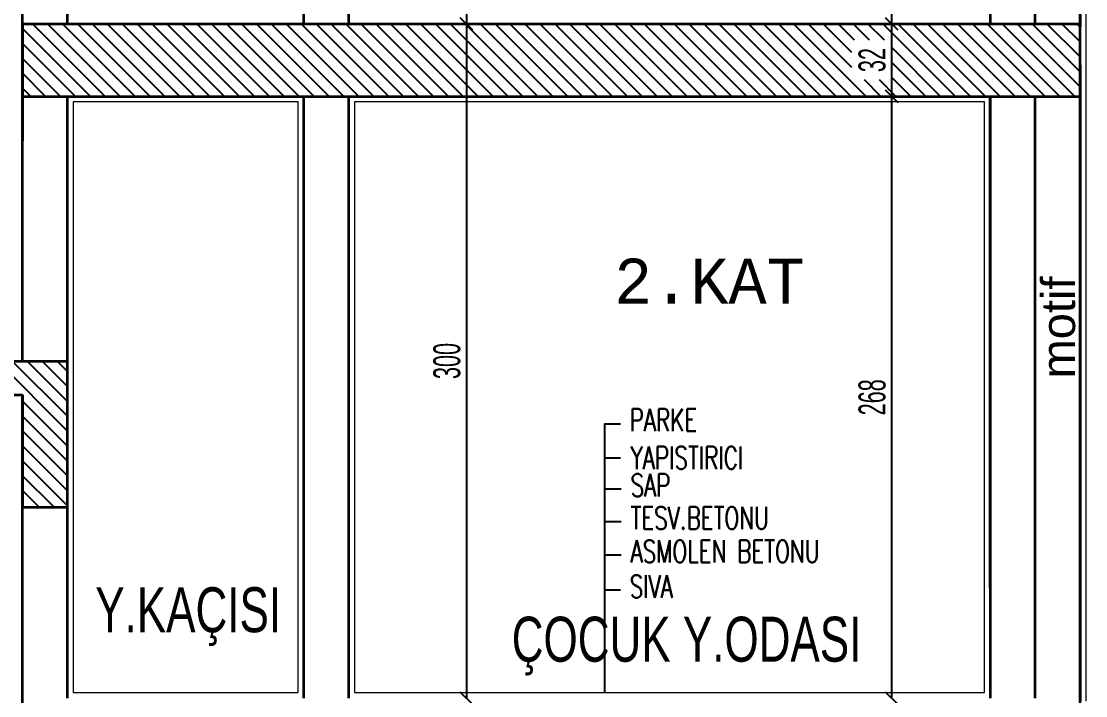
# Model space of a CAD drawing. Header units: inches. Extents: x -7543 to -822, y 102837 to 190349.
# Drawn here: x -828.7151 to -828.6205, y 102837.0041 to 102837.0641 of the extents above; entities that cross this region are included whole.
import ezdxf

# ---------------------------------------------------------------- set-up
doc = ezdxf.new("R2010")
doc.units = ezdxf.units.IN
doc.header["$MEASUREMENT"] = 0
doc.layers.get('0').update_dxf_attribs({"lineweight": 25})
doc.layers.add('DUVAR', color=7, linetype='Continuous', lineweight=35, true_color=0xfc4642)
for name, color, linetype, lineweight in [('ICOL', 55, 'Continuous', 25), ('SIVA', 150, 'Continuous', 15), ('TARAMA', 8, 'Continuous', 25), ('YAZI', 7, 'Continuous', 25)]:
    doc.layers.add(name, color=color, linetype=linetype, lineweight=lineweight)
doc.styles.add('arıal', font='arial.ttf', dxfattribs={"width": 0.7})
doc.styles.add('ISIM', font='monos.ttf', dxfattribs={"width": 1.1, "height": 200})
doc.styles.add('KAPı-PEN', font='simplex.shx', dxfattribs={"width": 0.7, "height": 10})
doc.styles.add('OLCU', font='tromand.shx', dxfattribs={"width": 0.6, "height": 12})
doc.styles.add('TURKCE', font='arial.ttf')

# ---------------------------------------------------------------- blocks, each defined once
blk = doc.blocks.new('_Oblique')
at = {"color": 0, "linetype": 'ByBlock', "lineweight": -2}
blk.add_line((-0.5, -0.5), (0.5, 0.5), dxfattribs=at)

msp = doc.modelspace()

# ---------------------------------------------------------------- linework, layer by layer
at = {"layer": 'DUVAR'}
for p, q in [((-828.621018, 102837.057427), (-828.621018, 102837.120227)), ((-828.621018, 102837.120227), (-828.621018, 102837.063627)), ((-828.711018, 102837.063885), (-828.711018, 102837.117427)), ((-828.690018, 102837.063885), (-828.690018, 102837.117427)), ((-828.686018, 102837.063885), (-828.686018, 102837.117427)), ((-828.629018, 102837.117427), (-828.629018, 102837.063885)), ((-828.625018, 102837.063885), (-828.625018, 102837.117427)), ((-828.715018, 102837.059227), (-828.715018, 102837.090873)), ((-828.715018, 102837.063885), (-828.625018, 102837.063885)), ((-828.715018, 102837.063885), (-828.715018, 102837.053485)), ((-828.715018, 102837.063885), (-828.621018, 102837.063885)), ((-828.715018, 102837.063885), (-828.715018, 102837.053485)), ((-828.715018, 102837.033873), (-828.715018, 102837.060627)), ((-828.621018, 102836.997427), (-828.621018, 102837.060227)), ((-828.621018, 102837.060227), (-828.621018, 102837.003627)), ((-828.715018, 102837.057427), (-828.621018, 102837.057427)), ((-828.715018, 102837.057427), (-828.621018, 102837.057427)), ((-828.715018, 102837.057427), (-828.621018, 102837.057427)), ((-828.715018, 102837.057427), (-828.621018, 102837.057427)), ((-828.715018, 102837.057427), (-828.621018, 102837.057427)), ((-828.711018, 102837.003885), (-828.711018, 102837.057427)), ((-828.690018, 102837.003885), (-828.690018, 102837.057427)), ((-828.686018, 102837.003885), (-828.686018, 102837.057427)), ((-828.629018, 102837.013685), (-828.629018, 102837.057427)), ((-828.629018, 102837.057427), (-828.629018, 102837.003885)), ((-828.625018, 102837.003885), (-828.625018, 102837.057427)), ((-828.740984, 102837.033873), (-828.711018, 102837.033873)), ((-828.734207, 102837.030873), (-828.715018, 102837.030873)), ((-828.715018, 102836.999427), (-828.715018, 102837.030873)), ((-828.715018, 102837.030873), (-828.715018, 102837.020873)), ((-828.715018, 102837.020873), (-828.711018, 102837.020873))]:
    msp.add_line(p, q, dxfattribs=at)
at = {"layer": 'ICOL'}
for p, q in [((-828.675567, 102837.123885), (-828.675567, 102837.063885)), ((-828.63777, 102837.117427), (-828.63777, 102837.063885)), ((-828.675567, 102837.063885), (-828.675567, 102837.003885)), ((-828.63777, 102837.063885), (-828.63777, 102837.057427)), ((-828.63777, 102837.057427), (-828.63777, 102837.003885))]:
    msp.add_line(p, q, dxfattribs=at)
at = {"layer": 'ICOL', "color": 53}
for p, q in [((-828.677967, 102837.063885), (-828.676407, 102837.063885)), ((-828.677967, 102837.063885), (-828.676407, 102837.063885)), ((-828.635907, 102837.063885), (-828.63861, 102837.063885)), ((-828.635907, 102837.063885), (-828.63861, 102837.063885)), ((-828.636157, 102837.057427), (-828.63861, 102837.057427)), ((-828.636157, 102837.057427), (-828.63861, 102837.057427))]:
    msp.add_line(p, q, dxfattribs=at)
at = {"layer": 'SIVA'}
for p, q in [((-828.620518, 102837.117427), (-828.620518, 102837.063627)), ((-828.620518, 102837.063627), (-828.620518, 102837.057427)), ((-828.620518, 102837.057427), (-828.620518, 102837.003627)), ((-828.690518, 102837.056927), (-828.710518, 102837.056927)), ((-828.710518, 102837.056927), (-828.710518, 102837.004385)), ((-828.690518, 102837.004385), (-828.690518, 102837.056927)), ((-828.629518, 102837.056927), (-828.685518, 102837.056927)), ((-828.685518, 102837.056927), (-828.685518, 102837.004385)), ((-828.629518, 102837.004385), (-828.629518, 102837.056927)), ((-828.710518, 102837.004385), (-828.690518, 102837.004385)), ((-828.685518, 102837.004385), (-828.629518, 102837.004385))]:
    msp.add_line(p, q, dxfattribs=at)
at = {"layer": 'TARAMA'}
for p, q in [((-828.70766, 102837.057427), (-828.714117, 102837.063885)), ((-828.706334, 102837.057427), (-828.712791, 102837.063885)), ((-828.705008, 102837.057427), (-828.711466, 102837.063885)), ((-828.703682, 102837.057427), (-828.71014, 102837.063885)), ((-828.702356, 102837.057427), (-828.708814, 102837.063885)), ((-828.701031, 102837.057427), (-828.707488, 102837.063885)), ((-828.699705, 102837.057427), (-828.706162, 102837.063885)), ((-828.698379, 102837.057427), (-828.704836, 102837.063885)), ((-828.697053, 102837.057427), (-828.703511, 102837.063885)), ((-828.695727, 102837.057427), (-828.702185, 102837.063885)), ((-828.694401, 102837.057427), (-828.700859, 102837.063885)), ((-828.693076, 102837.057427), (-828.699533, 102837.063885)), ((-828.69175, 102837.057427), (-828.698207, 102837.063885)), ((-828.690424, 102837.057427), (-828.696882, 102837.063885)), ((-828.689098, 102837.057427), (-828.695556, 102837.063885)), ((-828.687772, 102837.057427), (-828.69423, 102837.063885)), ((-828.686447, 102837.057427), (-828.692904, 102837.063885)), ((-828.685121, 102837.057427), (-828.691578, 102837.063885)), ((-828.683795, 102837.057427), (-828.690252, 102837.063885)), ((-828.682469, 102837.057427), (-828.688927, 102837.063885)), ((-828.681143, 102837.057427), (-828.687601, 102837.063885)), ((-828.679817, 102837.057427), (-828.686275, 102837.063885)), ((-828.678492, 102837.057427), (-828.684949, 102837.063885)), ((-828.677166, 102837.057427), (-828.683623, 102837.063885)), ((-828.67584, 102837.057427), (-828.682297, 102837.063885)), ((-828.674514, 102837.057427), (-828.680972, 102837.063885)), ((-828.673188, 102837.057427), (-828.679646, 102837.063885)), ((-828.671862, 102837.057427), (-828.67832, 102837.063885)), ((-828.670537, 102837.057427), (-828.676994, 102837.063885)), ((-828.669211, 102837.057427), (-828.675668, 102837.063885)), ((-828.667885, 102837.057427), (-828.674343, 102837.063885)), ((-828.666559, 102837.057427), (-828.673017, 102837.063885)), ((-828.665233, 102837.057427), (-828.671691, 102837.063885)), ((-828.663907, 102837.057427), (-828.670365, 102837.063885)), ((-828.662582, 102837.057427), (-828.669039, 102837.063885)), ((-828.661256, 102837.057427), (-828.667713, 102837.063885)), ((-828.65993, 102837.057427), (-828.666388, 102837.063885)), ((-828.658604, 102837.057427), (-828.665062, 102837.063885)), ((-828.657278, 102837.057427), (-828.663736, 102837.063885)), ((-828.655953, 102837.057427), (-828.66241, 102837.063885)), ((-828.654627, 102837.057427), (-828.661084, 102837.063885)), ((-828.653301, 102837.057427), (-828.659758, 102837.063885)), ((-828.651975, 102837.057427), (-828.658433, 102837.063885)), ((-828.650649, 102837.057427), (-828.657107, 102837.063885)), ((-828.649323, 102837.057427), (-828.655781, 102837.063885)), ((-828.647998, 102837.057427), (-828.654455, 102837.063885)), ((-828.646672, 102837.057427), (-828.653129, 102837.063885)), ((-828.645346, 102837.057427), (-828.651803, 102837.063885)), ((-828.64402, 102837.057427), (-828.650478, 102837.063885)), ((-828.642694, 102837.057427), (-828.649152, 102837.063885)), ((-828.641368, 102837.057427), (-828.647826, 102837.063885)), ((-828.640043, 102837.057427), (-828.6465, 102837.063885)), ((-828.641298, 102837.060008), (-828.645174, 102837.063885)), ((-828.641298, 102837.061334), (-828.643849, 102837.063885)), ((-828.64106, 102837.062422), (-828.642523, 102837.063885)), ((-828.639734, 102837.062422), (-828.641197, 102837.063885)), ((-828.638408, 102837.062422), (-828.639871, 102837.063885)), ((-828.632088, 102837.057427), (-828.638545, 102837.063885)), ((-828.630762, 102837.057427), (-828.637219, 102837.063885)), ((-828.629436, 102837.057427), (-828.635894, 102837.063885)), ((-828.62811, 102837.057427), (-828.634568, 102837.063885)), ((-828.626784, 102837.057427), (-828.633242, 102837.063885)), ((-828.625459, 102837.057427), (-828.631916, 102837.063885)), ((-828.624133, 102837.057427), (-828.63059, 102837.063885)), ((-828.622807, 102837.057427), (-828.629264, 102837.063885)), ((-828.621481, 102837.057427), (-828.627939, 102837.063885)), ((-828.621018, 102837.058289), (-828.626613, 102837.063885)), ((-828.621018, 102837.059615), (-828.625287, 102837.063885)), ((-828.621018, 102837.060941), (-828.623961, 102837.063885)), ((-828.621018, 102837.062267), (-828.622635, 102837.063885)), ((-828.621018, 102837.063593), (-828.62131, 102837.063885)), ((-828.708986, 102837.057427), (-828.715018, 102837.063459)), ((-828.714977, 102837.062756), (-828.714977, 102837.062756)), ((-828.714314, 102837.063419), (-828.714314, 102837.063419)), ((-828.713651, 102837.062756), (-828.713651, 102837.062756)), ((-828.712988, 102837.063419), (-828.712988, 102837.063419)), ((-828.712325, 102837.062756), (-828.712325, 102837.062756)), ((-828.711662, 102837.063419), (-828.711662, 102837.063419)), ((-828.711, 102837.062756), (-828.711, 102837.062756)), ((-828.710337, 102837.063419), (-828.710337, 102837.063419)), ((-828.709674, 102837.062756), (-828.709674, 102837.062756)), ((-828.709011, 102837.063419), (-828.709011, 102837.063419)), ((-828.708348, 102837.062756), (-828.708348, 102837.062756)), ((-828.707685, 102837.063419), (-828.707685, 102837.063419)), ((-828.707022, 102837.062756), (-828.707022, 102837.062756)), ((-828.706359, 102837.063419), (-828.706359, 102837.063419)), ((-828.705696, 102837.062756), (-828.705696, 102837.062756)), ((-828.705033, 102837.063419), (-828.705033, 102837.063419)), ((-828.70437, 102837.062756), (-828.70437, 102837.062756)), ((-828.703708, 102837.063419), (-828.703708, 102837.063419)), ((-828.703045, 102837.062756), (-828.703045, 102837.062756)), ((-828.702382, 102837.063419), (-828.702382, 102837.063419)), ((-828.701719, 102837.062756), (-828.701719, 102837.062756)), ((-828.701056, 102837.063419), (-828.701056, 102837.063419)), ((-828.700393, 102837.062756), (-828.700393, 102837.062756)), ((-828.69973, 102837.063419), (-828.69973, 102837.063419)), ((-828.699067, 102837.062756), (-828.699067, 102837.062756)), ((-828.698404, 102837.063419), (-828.698404, 102837.063419)), ((-828.697741, 102837.062756), (-828.697741, 102837.062756)), ((-828.697078, 102837.063419), (-828.697078, 102837.063419)), ((-828.696415, 102837.062756), (-828.696415, 102837.062756)), ((-828.695753, 102837.063419), (-828.695753, 102837.063419)), ((-828.69509, 102837.062756), (-828.69509, 102837.062756)), ((-828.694427, 102837.063419), (-828.694427, 102837.063419)), ((-828.693764, 102837.062756), (-828.693764, 102837.062756)), ((-828.693101, 102837.063419), (-828.693101, 102837.063419)), ((-828.692438, 102837.062756), (-828.692438, 102837.062756)), ((-828.691775, 102837.063419), (-828.691775, 102837.063419)), ((-828.691112, 102837.062756), (-828.691112, 102837.062756)), ((-828.690449, 102837.063419), (-828.690449, 102837.063419)), ((-828.689786, 102837.062756), (-828.689786, 102837.062756)), ((-828.689123, 102837.063419), (-828.689123, 102837.063419)), ((-828.688461, 102837.062756), (-828.688461, 102837.062756)), ((-828.687798, 102837.063419), (-828.687798, 102837.063419)), ((-828.687135, 102837.062756), (-828.687135, 102837.062756)), ((-828.686472, 102837.063419), (-828.686472, 102837.063419)), ((-828.685809, 102837.062756), (-828.685809, 102837.062756)), ((-828.685146, 102837.063419), (-828.685146, 102837.063419)), ((-828.684483, 102837.062756), (-828.684483, 102837.062756)), ((-828.68382, 102837.063419), (-828.68382, 102837.063419)), ((-828.683157, 102837.062756), (-828.683157, 102837.062756)), ((-828.682494, 102837.063419), (-828.682494, 102837.063419)), ((-828.681831, 102837.062756), (-828.681831, 102837.062756)), ((-828.681168, 102837.063419), (-828.681168, 102837.063419)), ((-828.680506, 102837.062756), (-828.680506, 102837.062756)), ((-828.679843, 102837.063419), (-828.679843, 102837.063419)), ((-828.67918, 102837.062756), (-828.67918, 102837.062756)), ((-828.678517, 102837.063419), (-828.678517, 102837.063419)), ((-828.677854, 102837.062756), (-828.677854, 102837.062756)), ((-828.677191, 102837.063419), (-828.677191, 102837.063419)), ((-828.676528, 102837.062756), (-828.676528, 102837.062756)), ((-828.675865, 102837.063419), (-828.675865, 102837.063419)), ((-828.675202, 102837.062756), (-828.675202, 102837.062756)), ((-828.674539, 102837.063419), (-828.674539, 102837.063419)), ((-828.673876, 102837.062756), (-828.673876, 102837.062756)), ((-828.673214, 102837.063419), (-828.673214, 102837.063419)), ((-828.672551, 102837.062756), (-828.672551, 102837.062756)), ((-828.671888, 102837.063419), (-828.671888, 102837.063419)), ((-828.671225, 102837.062756), (-828.671225, 102837.062756)), ((-828.670562, 102837.063419), (-828.670562, 102837.063419)), ((-828.669899, 102837.062756), (-828.669899, 102837.062756)), ((-828.669236, 102837.063419), (-828.669236, 102837.063419)), ((-828.668573, 102837.062756), (-828.668573, 102837.062756)), ((-828.66791, 102837.063419), (-828.66791, 102837.063419)), ((-828.667247, 102837.062756), (-828.667247, 102837.062756)), ((-828.666584, 102837.063419), (-828.666584, 102837.063419)), ((-828.665922, 102837.062756), (-828.665922, 102837.062756)), ((-828.665259, 102837.063419), (-828.665259, 102837.063419)), ((-828.664596, 102837.062756), (-828.664596, 102837.062756)), ((-828.663933, 102837.063419), (-828.663933, 102837.063419)), ((-828.66327, 102837.062756), (-828.66327, 102837.062756)), ((-828.662607, 102837.063419), (-828.662607, 102837.063419)), ((-828.661944, 102837.062756), (-828.661944, 102837.062756)), ((-828.661281, 102837.063419), (-828.661281, 102837.063419)), ((-828.660618, 102837.062756), (-828.660618, 102837.062756)), ((-828.659955, 102837.063419), (-828.659955, 102837.063419)), ((-828.659292, 102837.062756), (-828.659292, 102837.062756)), ((-828.658629, 102837.063419), (-828.658629, 102837.063419)), ((-828.657967, 102837.062756), (-828.657967, 102837.062756)), ((-828.657304, 102837.063419), (-828.657304, 102837.063419)), ((-828.656641, 102837.062756), (-828.656641, 102837.062756)), ((-828.655978, 102837.063419), (-828.655978, 102837.063419)), ((-828.655315, 102837.062756), (-828.655315, 102837.062756)), ((-828.654652, 102837.063419), (-828.654652, 102837.063419)), ((-828.653989, 102837.062756), (-828.653989, 102837.062756)), ((-828.653326, 102837.063419), (-828.653326, 102837.063419)), ((-828.652663, 102837.062756), (-828.652663, 102837.062756)), ((-828.652, 102837.063419), (-828.652, 102837.063419)), ((-828.651337, 102837.062756), (-828.651337, 102837.062756)), ((-828.650675, 102837.063419), (-828.650675, 102837.063419)), ((-828.650012, 102837.062756), (-828.650012, 102837.062756)), ((-828.649349, 102837.063419), (-828.649349, 102837.063419)), ((-828.648686, 102837.062756), (-828.648686, 102837.062756)), ((-828.648023, 102837.063419), (-828.648023, 102837.063419)), ((-828.64736, 102837.062756), (-828.64736, 102837.062756)), ((-828.646697, 102837.063419), (-828.646697, 102837.063419)), ((-828.646034, 102837.062756), (-828.646034, 102837.062756)), ((-828.645371, 102837.063419), (-828.645371, 102837.063419)), ((-828.644708, 102837.062756), (-828.644708, 102837.062756)), ((-828.644045, 102837.063419), (-828.644045, 102837.063419)), ((-828.643382, 102837.062756), (-828.643382, 102837.062756)), ((-828.64272, 102837.063419), (-828.64272, 102837.063419)), ((-828.642057, 102837.062756), (-828.642057, 102837.062756)), ((-828.641394, 102837.063419), (-828.641394, 102837.063419)), ((-828.640731, 102837.062756), (-828.640731, 102837.062756)), ((-828.640068, 102837.063419), (-828.640068, 102837.063419)), ((-828.639405, 102837.062756), (-828.639405, 102837.062756)), ((-828.638742, 102837.063419), (-828.638742, 102837.063419)), ((-828.638079, 102837.062756), (-828.638079, 102837.062756)), ((-828.637416, 102837.063419), (-828.637416, 102837.063419)), ((-828.636753, 102837.062756), (-828.636753, 102837.062756)), ((-828.63609, 102837.063419), (-828.63609, 102837.063419)), ((-828.635428, 102837.062756), (-828.635428, 102837.062756)), ((-828.634765, 102837.063419), (-828.634765, 102837.063419)), ((-828.634102, 102837.062756), (-828.634102, 102837.062756)), ((-828.633439, 102837.063419), (-828.633439, 102837.063419)), ((-828.632776, 102837.062756), (-828.632776, 102837.062756)), ((-828.632113, 102837.063419), (-828.632113, 102837.063419)), ((-828.63145, 102837.062756), (-828.63145, 102837.062756)), ((-828.630787, 102837.063419), (-828.630787, 102837.063419)), ((-828.630124, 102837.062756), (-828.630124, 102837.062756)), ((-828.629461, 102837.063419), (-828.629461, 102837.063419)), ((-828.628798, 102837.062756), (-828.628798, 102837.062756)), ((-828.628135, 102837.063419), (-828.628135, 102837.063419)), ((-828.627473, 102837.062756), (-828.627473, 102837.062756)), ((-828.62681, 102837.063419), (-828.62681, 102837.063419)), ((-828.626147, 102837.062756), (-828.626147, 102837.062756)), ((-828.625484, 102837.063419), (-828.625484, 102837.063419)), ((-828.624821, 102837.062756), (-828.624821, 102837.062756)), ((-828.624158, 102837.063419), (-828.624158, 102837.063419)), ((-828.623495, 102837.062756), (-828.623495, 102837.062756)), ((-828.622832, 102837.063419), (-828.622832, 102837.063419)), ((-828.622169, 102837.062756), (-828.622169, 102837.062756)), ((-828.621506, 102837.063419), (-828.621506, 102837.063419)), ((-828.710311, 102837.057427), (-828.715018, 102837.062133)), ((-828.714314, 102837.062093), (-828.714314, 102837.062093)), ((-828.712988, 102837.062093), (-828.712988, 102837.062093)), ((-828.711662, 102837.062093), (-828.711662, 102837.062093)), ((-828.710337, 102837.062093), (-828.710337, 102837.062093)), ((-828.709011, 102837.062093), (-828.709011, 102837.062093)), ((-828.707685, 102837.062093), (-828.707685, 102837.062093)), ((-828.706359, 102837.062093), (-828.706359, 102837.062093)), ((-828.705033, 102837.062093), (-828.705033, 102837.062093)), ((-828.703708, 102837.062093), (-828.703708, 102837.062093)), ((-828.702382, 102837.062093), (-828.702382, 102837.062093)), ((-828.701056, 102837.062093), (-828.701056, 102837.062093)), ((-828.69973, 102837.062093), (-828.69973, 102837.062093)), ((-828.698404, 102837.062093), (-828.698404, 102837.062093)), ((-828.697078, 102837.062093), (-828.697078, 102837.062093)), ((-828.695753, 102837.062093), (-828.695753, 102837.062093)), ((-828.694427, 102837.062093), (-828.694427, 102837.062093)), ((-828.693101, 102837.062093), (-828.693101, 102837.062093)), ((-828.691775, 102837.062093), (-828.691775, 102837.062093)), ((-828.690449, 102837.062093), (-828.690449, 102837.062093)), ((-828.689123, 102837.062093), (-828.689123, 102837.062093)), ((-828.687798, 102837.062093), (-828.687798, 102837.062093)), ((-828.686472, 102837.062093), (-828.686472, 102837.062093)), ((-828.685146, 102837.062093), (-828.685146, 102837.062093)), ((-828.68382, 102837.062093), (-828.68382, 102837.062093)), ((-828.682494, 102837.062093), (-828.682494, 102837.062093)), ((-828.681168, 102837.062093), (-828.681168, 102837.062093)), ((-828.679843, 102837.062093), (-828.679843, 102837.062093)), ((-828.678517, 102837.062093), (-828.678517, 102837.062093)), ((-828.677191, 102837.062093), (-828.677191, 102837.062093)), ((-828.675865, 102837.062093), (-828.675865, 102837.062093)), ((-828.674539, 102837.062093), (-828.674539, 102837.062093)), ((-828.673214, 102837.062093), (-828.673214, 102837.062093)), ((-828.671888, 102837.062093), (-828.671888, 102837.062093)), ((-828.670562, 102837.062093), (-828.670562, 102837.062093)), ((-828.669236, 102837.062093), (-828.669236, 102837.062093)), ((-828.66791, 102837.062093), (-828.66791, 102837.062093)), ((-828.666584, 102837.062093), (-828.666584, 102837.062093)), ((-828.665259, 102837.062093), (-828.665259, 102837.062093)), ((-828.663933, 102837.062093), (-828.663933, 102837.062093)), ((-828.662607, 102837.062093), (-828.662607, 102837.062093)), ((-828.661281, 102837.062093), (-828.661281, 102837.062093)), ((-828.659955, 102837.062093), (-828.659955, 102837.062093)), ((-828.658629, 102837.062093), (-828.658629, 102837.062093)), ((-828.657304, 102837.062093), (-828.657304, 102837.062093)), ((-828.655978, 102837.062093), (-828.655978, 102837.062093)), ((-828.654652, 102837.062093), (-828.654652, 102837.062093)), ((-828.653326, 102837.062093), (-828.653326, 102837.062093)), ((-828.652, 102837.062093), (-828.652, 102837.062093)), ((-828.650675, 102837.062093), (-828.650675, 102837.062093)), ((-828.649349, 102837.062093), (-828.649349, 102837.062093)), ((-828.648023, 102837.062093), (-828.648023, 102837.062093)), ((-828.646697, 102837.062093), (-828.646697, 102837.062093)), ((-828.645371, 102837.062093), (-828.645371, 102837.062093)), ((-828.644045, 102837.062093), (-828.644045, 102837.062093)), ((-828.64272, 102837.062093), (-828.64272, 102837.062093)), ((-828.641394, 102837.062093), (-828.641394, 102837.062093)), ((-828.637416, 102837.062093), (-828.637416, 102837.062093)), ((-828.63609, 102837.062093), (-828.63609, 102837.062093)), ((-828.634765, 102837.062093), (-828.634765, 102837.062093)), ((-828.633439, 102837.062093), (-828.633439, 102837.062093)), ((-828.632113, 102837.062093), (-828.632113, 102837.062093)), ((-828.630787, 102837.062093), (-828.630787, 102837.062093)), ((-828.629461, 102837.062093), (-828.629461, 102837.062093)), ((-828.628135, 102837.062093), (-828.628135, 102837.062093)), ((-828.62681, 102837.062093), (-828.62681, 102837.062093)), ((-828.625484, 102837.062093), (-828.625484, 102837.062093)), ((-828.624158, 102837.062093), (-828.624158, 102837.062093)), ((-828.622832, 102837.062093), (-828.622832, 102837.062093)), ((-828.621506, 102837.062093), (-828.621506, 102837.062093)), ((-828.714977, 102837.06143), (-828.714977, 102837.06143)), ((-828.713651, 102837.06143), (-828.713651, 102837.06143)), ((-828.712325, 102837.06143), (-828.712325, 102837.06143)), ((-828.711, 102837.06143), (-828.711, 102837.06143)), ((-828.709674, 102837.06143), (-828.709674, 102837.06143)), ((-828.708348, 102837.06143), (-828.708348, 102837.06143)), ((-828.707022, 102837.06143), (-828.707022, 102837.06143)), ((-828.705696, 102837.06143), (-828.705696, 102837.06143)), ((-828.70437, 102837.06143), (-828.70437, 102837.06143)), ((-828.703045, 102837.06143), (-828.703045, 102837.06143)), ((-828.701719, 102837.06143), (-828.701719, 102837.06143)), ((-828.700393, 102837.06143), (-828.700393, 102837.06143)), ((-828.699067, 102837.06143), (-828.699067, 102837.06143)), ((-828.697741, 102837.06143), (-828.697741, 102837.06143)), ((-828.696415, 102837.06143), (-828.696415, 102837.06143)), ((-828.69509, 102837.06143), (-828.69509, 102837.06143)), ((-828.693764, 102837.06143), (-828.693764, 102837.06143)), ((-828.692438, 102837.06143), (-828.692438, 102837.06143)), ((-828.691112, 102837.06143), (-828.691112, 102837.06143)), ((-828.689786, 102837.06143), (-828.689786, 102837.06143)), ((-828.688461, 102837.06143), (-828.688461, 102837.06143)), ((-828.687135, 102837.06143), (-828.687135, 102837.06143)), ((-828.685809, 102837.06143), (-828.685809, 102837.06143)), ((-828.684483, 102837.06143), (-828.684483, 102837.06143)), ((-828.683157, 102837.06143), (-828.683157, 102837.06143)), ((-828.681831, 102837.06143), (-828.681831, 102837.06143)), ((-828.680506, 102837.06143), (-828.680506, 102837.06143)), ((-828.67918, 102837.06143), (-828.67918, 102837.06143)), ((-828.677854, 102837.06143), (-828.677854, 102837.06143)), ((-828.676528, 102837.06143), (-828.676528, 102837.06143)), ((-828.675202, 102837.06143), (-828.675202, 102837.06143)), ((-828.673876, 102837.06143), (-828.673876, 102837.06143)), ((-828.672551, 102837.06143), (-828.672551, 102837.06143)), ((-828.671225, 102837.06143), (-828.671225, 102837.06143)), ((-828.669899, 102837.06143), (-828.669899, 102837.06143)), ((-828.668573, 102837.06143), (-828.668573, 102837.06143)), ((-828.667247, 102837.06143), (-828.667247, 102837.06143)), ((-828.665922, 102837.06143), (-828.665922, 102837.06143)), ((-828.664596, 102837.06143), (-828.664596, 102837.06143)), ((-828.66327, 102837.06143), (-828.66327, 102837.06143)), ((-828.661944, 102837.06143), (-828.661944, 102837.06143)), ((-828.660618, 102837.06143), (-828.660618, 102837.06143)), ((-828.659292, 102837.06143), (-828.659292, 102837.06143)), ((-828.657967, 102837.06143), (-828.657967, 102837.06143)), ((-828.656641, 102837.06143), (-828.656641, 102837.06143)), ((-828.655315, 102837.06143), (-828.655315, 102837.06143)), ((-828.653989, 102837.06143), (-828.653989, 102837.06143)), ((-828.652663, 102837.06143), (-828.652663, 102837.06143)), ((-828.651337, 102837.06143), (-828.651337, 102837.06143)), ((-828.650012, 102837.06143), (-828.650012, 102837.06143)), ((-828.648686, 102837.06143), (-828.648686, 102837.06143)), ((-828.64736, 102837.06143), (-828.64736, 102837.06143)), ((-828.646034, 102837.06143), (-828.646034, 102837.06143)), ((-828.644708, 102837.06143), (-828.644708, 102837.06143)), ((-828.643382, 102837.06143), (-828.643382, 102837.06143)), ((-828.642057, 102837.06143), (-828.642057, 102837.06143)), ((-828.633414, 102837.057427), (-828.637698, 102837.061712)), ((-828.636753, 102837.06143), (-828.636753, 102837.06143)), ((-828.635428, 102837.06143), (-828.635428, 102837.06143)), ((-828.634102, 102837.06143), (-828.634102, 102837.06143)), ((-828.632776, 102837.06143), (-828.632776, 102837.06143)), ((-828.63145, 102837.06143), (-828.63145, 102837.06143)), ((-828.630124, 102837.06143), (-828.630124, 102837.06143)), ((-828.628798, 102837.06143), (-828.628798, 102837.06143)), ((-828.627473, 102837.06143), (-828.627473, 102837.06143)), ((-828.626147, 102837.06143), (-828.626147, 102837.06143)), ((-828.624821, 102837.06143), (-828.624821, 102837.06143)), ((-828.623495, 102837.06143), (-828.623495, 102837.06143)), ((-828.622169, 102837.06143), (-828.622169, 102837.06143)), ((-828.711637, 102837.057427), (-828.715018, 102837.060808)), ((-828.714977, 102837.060104), (-828.714977, 102837.060104)), ((-828.714314, 102837.060767), (-828.714314, 102837.060767)), ((-828.713651, 102837.060104), (-828.713651, 102837.060104)), ((-828.712988, 102837.060767), (-828.712988, 102837.060767)), ((-828.712325, 102837.060104), (-828.712325, 102837.060104)), ((-828.711662, 102837.060767), (-828.711662, 102837.060767)), ((-828.711, 102837.060104), (-828.711, 102837.060104)), ((-828.710337, 102837.060767), (-828.710337, 102837.060767)), ((-828.709674, 102837.060104), (-828.709674, 102837.060104)), ((-828.709011, 102837.060767), (-828.709011, 102837.060767)), ((-828.708348, 102837.060104), (-828.708348, 102837.060104)), ((-828.707685, 102837.060767), (-828.707685, 102837.060767)), ((-828.707022, 102837.060104), (-828.707022, 102837.060104)), ((-828.706359, 102837.060767), (-828.706359, 102837.060767)), ((-828.705696, 102837.060104), (-828.705696, 102837.060104)), ((-828.705033, 102837.060767), (-828.705033, 102837.060767)), ((-828.70437, 102837.060104), (-828.70437, 102837.060104)), ((-828.703708, 102837.060767), (-828.703708, 102837.060767)), ((-828.703045, 102837.060104), (-828.703045, 102837.060104)), ((-828.702382, 102837.060767), (-828.702382, 102837.060767)), ((-828.701719, 102837.060104), (-828.701719, 102837.060104)), ((-828.701056, 102837.060767), (-828.701056, 102837.060767)), ((-828.700393, 102837.060104), (-828.700393, 102837.060104)), ((-828.69973, 102837.060767), (-828.69973, 102837.060767)), ((-828.699067, 102837.060104), (-828.699067, 102837.060104)), ((-828.698404, 102837.060767), (-828.698404, 102837.060767)), ((-828.697741, 102837.060104), (-828.697741, 102837.060104)), ((-828.697078, 102837.060767), (-828.697078, 102837.060767)), ((-828.696415, 102837.060104), (-828.696415, 102837.060104)), ((-828.695753, 102837.060767), (-828.695753, 102837.060767)), ((-828.69509, 102837.060104), (-828.69509, 102837.060104)), ((-828.694427, 102837.060767), (-828.694427, 102837.060767)), ((-828.693764, 102837.060104), (-828.693764, 102837.060104)), ((-828.693101, 102837.060767), (-828.693101, 102837.060767)), ((-828.692438, 102837.060104), (-828.692438, 102837.060104)), ((-828.691775, 102837.060767), (-828.691775, 102837.060767)), ((-828.691112, 102837.060104), (-828.691112, 102837.060104)), ((-828.690449, 102837.060767), (-828.690449, 102837.060767)), ((-828.689786, 102837.060104), (-828.689786, 102837.060104)), ((-828.689123, 102837.060767), (-828.689123, 102837.060767)), ((-828.688461, 102837.060104), (-828.688461, 102837.060104)), ((-828.687798, 102837.060767), (-828.687798, 102837.060767)), ((-828.687135, 102837.060104), (-828.687135, 102837.060104)), ((-828.686472, 102837.060767), (-828.686472, 102837.060767)), ((-828.685809, 102837.060104), (-828.685809, 102837.060104)), ((-828.685146, 102837.060767), (-828.685146, 102837.060767)), ((-828.684483, 102837.060104), (-828.684483, 102837.060104)), ((-828.68382, 102837.060767), (-828.68382, 102837.060767)), ((-828.683157, 102837.060104), (-828.683157, 102837.060104)), ((-828.682494, 102837.060767), (-828.682494, 102837.060767)), ((-828.681831, 102837.060104), (-828.681831, 102837.060104)), ((-828.681168, 102837.060767), (-828.681168, 102837.060767)), ((-828.680506, 102837.060104), (-828.680506, 102837.060104)), ((-828.679843, 102837.060767), (-828.679843, 102837.060767)), ((-828.67918, 102837.060104), (-828.67918, 102837.060104)), ((-828.678517, 102837.060767), (-828.678517, 102837.060767)), ((-828.677854, 102837.060104), (-828.677854, 102837.060104)), ((-828.677191, 102837.060767), (-828.677191, 102837.060767)), ((-828.676528, 102837.060104), (-828.676528, 102837.060104)), ((-828.675865, 102837.060767), (-828.675865, 102837.060767)), ((-828.675202, 102837.060104), (-828.675202, 102837.060104)), ((-828.674539, 102837.060767), (-828.674539, 102837.060767)), ((-828.673876, 102837.060104), (-828.673876, 102837.060104)), ((-828.673214, 102837.060767), (-828.673214, 102837.060767)), ((-828.672551, 102837.060104), (-828.672551, 102837.060104)), ((-828.671888, 102837.060767), (-828.671888, 102837.060767)), ((-828.671225, 102837.060104), (-828.671225, 102837.060104)), ((-828.670562, 102837.060767), (-828.670562, 102837.060767)), ((-828.669899, 102837.060104), (-828.669899, 102837.060104)), ((-828.669236, 102837.060767), (-828.669236, 102837.060767)), ((-828.668573, 102837.060104), (-828.668573, 102837.060104)), ((-828.66791, 102837.060767), (-828.66791, 102837.060767)), ((-828.667247, 102837.060104), (-828.667247, 102837.060104)), ((-828.666584, 102837.060767), (-828.666584, 102837.060767)), ((-828.665922, 102837.060104), (-828.665922, 102837.060104)), ((-828.665259, 102837.060767), (-828.665259, 102837.060767)), ((-828.664596, 102837.060104), (-828.664596, 102837.060104)), ((-828.663933, 102837.060767), (-828.663933, 102837.060767)), ((-828.66327, 102837.060104), (-828.66327, 102837.060104)), ((-828.662607, 102837.060767), (-828.662607, 102837.060767)), ((-828.661944, 102837.060104), (-828.661944, 102837.060104)), ((-828.661281, 102837.060767), (-828.661281, 102837.060767)), ((-828.660618, 102837.060104), (-828.660618, 102837.060104)), ((-828.659955, 102837.060767), (-828.659955, 102837.060767)), ((-828.659292, 102837.060104), (-828.659292, 102837.060104)), ((-828.658629, 102837.060767), (-828.658629, 102837.060767)), ((-828.657967, 102837.060104), (-828.657967, 102837.060104)), ((-828.657304, 102837.060767), (-828.657304, 102837.060767)), ((-828.656641, 102837.060104), (-828.656641, 102837.060104)), ((-828.655978, 102837.060767), (-828.655978, 102837.060767)), ((-828.655315, 102837.060104), (-828.655315, 102837.060104)), ((-828.654652, 102837.060767), (-828.654652, 102837.060767)), ((-828.653989, 102837.060104), (-828.653989, 102837.060104)), ((-828.653326, 102837.060767), (-828.653326, 102837.060767)), ((-828.652663, 102837.060104), (-828.652663, 102837.060104)), ((-828.652, 102837.060767), (-828.652, 102837.060767)), ((-828.651337, 102837.060104), (-828.651337, 102837.060104)), ((-828.650675, 102837.060767), (-828.650675, 102837.060767)), ((-828.650012, 102837.060104), (-828.650012, 102837.060104)), ((-828.649349, 102837.060767), (-828.649349, 102837.060767)), ((-828.648686, 102837.060104), (-828.648686, 102837.060104)), ((-828.648023, 102837.060767), (-828.648023, 102837.060767)), ((-828.64736, 102837.060104), (-828.64736, 102837.060104)), ((-828.646697, 102837.060767), (-828.646697, 102837.060767)), ((-828.646034, 102837.060104), (-828.646034, 102837.060104)), ((-828.645371, 102837.060767), (-828.645371, 102837.060767)), ((-828.644708, 102837.060104), (-828.644708, 102837.060104)), ((-828.644045, 102837.060767), (-828.644045, 102837.060767)), ((-828.643382, 102837.060104), (-828.643382, 102837.060104)), ((-828.64272, 102837.060767), (-828.64272, 102837.060767)), ((-828.642057, 102837.060104), (-828.642057, 102837.060104)), ((-828.641394, 102837.060767), (-828.641394, 102837.060767)), ((-828.634739, 102837.057427), (-828.637698, 102837.060386)), ((-828.637416, 102837.060767), (-828.637416, 102837.060767)), ((-828.636753, 102837.060104), (-828.636753, 102837.060104)), ((-828.63609, 102837.060767), (-828.63609, 102837.060767)), ((-828.635428, 102837.060104), (-828.635428, 102837.060104)), ((-828.634765, 102837.060767), (-828.634765, 102837.060767)), ((-828.634102, 102837.060104), (-828.634102, 102837.060104)), ((-828.633439, 102837.060767), (-828.633439, 102837.060767)), ((-828.632776, 102837.060104), (-828.632776, 102837.060104)), ((-828.632113, 102837.060767), (-828.632113, 102837.060767)), ((-828.63145, 102837.060104), (-828.63145, 102837.060104)), ((-828.630787, 102837.060767), (-828.630787, 102837.060767)), ((-828.630124, 102837.060104), (-828.630124, 102837.060104)), ((-828.629461, 102837.060767), (-828.629461, 102837.060767)), ((-828.628798, 102837.060104), (-828.628798, 102837.060104)), ((-828.628135, 102837.060767), (-828.628135, 102837.060767)), ((-828.627473, 102837.060104), (-828.627473, 102837.060104)), ((-828.62681, 102837.060767), (-828.62681, 102837.060767)), ((-828.626147, 102837.060104), (-828.626147, 102837.060104)), ((-828.625484, 102837.060767), (-828.625484, 102837.060767)), ((-828.624821, 102837.060104), (-828.624821, 102837.060104)), ((-828.624158, 102837.060767), (-828.624158, 102837.060767)), ((-828.623495, 102837.060104), (-828.623495, 102837.060104)), ((-828.622832, 102837.060767), (-828.622832, 102837.060767)), ((-828.622169, 102837.060104), (-828.622169, 102837.060104)), ((-828.621506, 102837.060767), (-828.621506, 102837.060767)), ((-828.712963, 102837.057427), (-828.715018, 102837.059482)), ((-828.714314, 102837.059441), (-828.714314, 102837.059441)), ((-828.712988, 102837.059441), (-828.712988, 102837.059441)), ((-828.711662, 102837.059441), (-828.711662, 102837.059441)), ((-828.710337, 102837.059441), (-828.710337, 102837.059441)), ((-828.709011, 102837.059441), (-828.709011, 102837.059441)), ((-828.707685, 102837.059441), (-828.707685, 102837.059441)), ((-828.706359, 102837.059441), (-828.706359, 102837.059441)), ((-828.705033, 102837.059441), (-828.705033, 102837.059441)), ((-828.703708, 102837.059441), (-828.703708, 102837.059441)), ((-828.702382, 102837.059441), (-828.702382, 102837.059441)), ((-828.701056, 102837.059441), (-828.701056, 102837.059441)), ((-828.69973, 102837.059441), (-828.69973, 102837.059441)), ((-828.698404, 102837.059441), (-828.698404, 102837.059441)), ((-828.697078, 102837.059441), (-828.697078, 102837.059441)), ((-828.695753, 102837.059441), (-828.695753, 102837.059441)), ((-828.694427, 102837.059441), (-828.694427, 102837.059441)), ((-828.693101, 102837.059441), (-828.693101, 102837.059441)), ((-828.691775, 102837.059441), (-828.691775, 102837.059441)), ((-828.690449, 102837.059441), (-828.690449, 102837.059441)), ((-828.689123, 102837.059441), (-828.689123, 102837.059441)), ((-828.687798, 102837.059441), (-828.687798, 102837.059441)), ((-828.686472, 102837.059441), (-828.686472, 102837.059441)), ((-828.685146, 102837.059441), (-828.685146, 102837.059441)), ((-828.68382, 102837.059441), (-828.68382, 102837.059441)), ((-828.682494, 102837.059441), (-828.682494, 102837.059441)), ((-828.681168, 102837.059441), (-828.681168, 102837.059441)), ((-828.679843, 102837.059441), (-828.679843, 102837.059441)), ((-828.678517, 102837.059441), (-828.678517, 102837.059441)), ((-828.677191, 102837.059441), (-828.677191, 102837.059441)), ((-828.675865, 102837.059441), (-828.675865, 102837.059441)), ((-828.674539, 102837.059441), (-828.674539, 102837.059441)), ((-828.673214, 102837.059441), (-828.673214, 102837.059441)), ((-828.671888, 102837.059441), (-828.671888, 102837.059441)), ((-828.670562, 102837.059441), (-828.670562, 102837.059441)), ((-828.669236, 102837.059441), (-828.669236, 102837.059441)), ((-828.66791, 102837.059441), (-828.66791, 102837.059441)), ((-828.666584, 102837.059441), (-828.666584, 102837.059441)), ((-828.665259, 102837.059441), (-828.665259, 102837.059441)), ((-828.663933, 102837.059441), (-828.663933, 102837.059441)), ((-828.662607, 102837.059441), (-828.662607, 102837.059441)), ((-828.661281, 102837.059441), (-828.661281, 102837.059441)), ((-828.659955, 102837.059441), (-828.659955, 102837.059441)), ((-828.658629, 102837.059441), (-828.658629, 102837.059441)), ((-828.657304, 102837.059441), (-828.657304, 102837.059441)), ((-828.655978, 102837.059441), (-828.655978, 102837.059441)), ((-828.654652, 102837.059441), (-828.654652, 102837.059441)), ((-828.653326, 102837.059441), (-828.653326, 102837.059441)), ((-828.652, 102837.059441), (-828.652, 102837.059441)), ((-828.650675, 102837.059441), (-828.650675, 102837.059441)), ((-828.649349, 102837.059441), (-828.649349, 102837.059441)), ((-828.648023, 102837.059441), (-828.648023, 102837.059441)), ((-828.646697, 102837.059441), (-828.646697, 102837.059441)), ((-828.645371, 102837.059441), (-828.645371, 102837.059441)), ((-828.644045, 102837.059441), (-828.644045, 102837.059441)), ((-828.64272, 102837.059441), (-828.64272, 102837.059441)), ((-828.641394, 102837.059441), (-828.641394, 102837.059441)), ((-828.636065, 102837.057427), (-828.637698, 102837.05906)), ((-828.637416, 102837.059441), (-828.637416, 102837.059441)), ((-828.63609, 102837.059441), (-828.63609, 102837.059441)), ((-828.634765, 102837.059441), (-828.634765, 102837.059441)), ((-828.633439, 102837.059441), (-828.633439, 102837.059441)), ((-828.632113, 102837.059441), (-828.632113, 102837.059441)), ((-828.630787, 102837.059441), (-828.630787, 102837.059441)), ((-828.629461, 102837.059441), (-828.629461, 102837.059441)), ((-828.628135, 102837.059441), (-828.628135, 102837.059441)), ((-828.62681, 102837.059441), (-828.62681, 102837.059441)), ((-828.625484, 102837.059441), (-828.625484, 102837.059441)), ((-828.624158, 102837.059441), (-828.624158, 102837.059441)), ((-828.622832, 102837.059441), (-828.622832, 102837.059441)), ((-828.621506, 102837.059441), (-828.621506, 102837.059441)), ((-828.714289, 102837.057427), (-828.715018, 102837.058156)), ((-828.714977, 102837.058778), (-828.714977, 102837.058778)), ((-828.714314, 102837.058115), (-828.714314, 102837.058115)), ((-828.713651, 102837.058778), (-828.713651, 102837.058778)), ((-828.712988, 102837.058115), (-828.712988, 102837.058115)), ((-828.712325, 102837.058778), (-828.712325, 102837.058778)), ((-828.711662, 102837.058115), (-828.711662, 102837.058115)), ((-828.711, 102837.058778), (-828.711, 102837.058778)), ((-828.710337, 102837.058115), (-828.710337, 102837.058115)), ((-828.709674, 102837.058778), (-828.709674, 102837.058778)), ((-828.709011, 102837.058115), (-828.709011, 102837.058115)), ((-828.708348, 102837.058778), (-828.708348, 102837.058778)), ((-828.707685, 102837.058115), (-828.707685, 102837.058115)), ((-828.707022, 102837.058778), (-828.707022, 102837.058778)), ((-828.706359, 102837.058115), (-828.706359, 102837.058115)), ((-828.705696, 102837.058778), (-828.705696, 102837.058778)), ((-828.705033, 102837.058115), (-828.705033, 102837.058115)), ((-828.70437, 102837.058778), (-828.70437, 102837.058778)), ((-828.703708, 102837.058115), (-828.703708, 102837.058115)), ((-828.703045, 102837.058778), (-828.703045, 102837.058778)), ((-828.702382, 102837.058115), (-828.702382, 102837.058115)), ((-828.701719, 102837.058778), (-828.701719, 102837.058778)), ((-828.701056, 102837.058115), (-828.701056, 102837.058115)), ((-828.700393, 102837.058778), (-828.700393, 102837.058778)), ((-828.69973, 102837.058115), (-828.69973, 102837.058115)), ((-828.699067, 102837.058778), (-828.699067, 102837.058778)), ((-828.698404, 102837.058115), (-828.698404, 102837.058115)), ((-828.697741, 102837.058778), (-828.697741, 102837.058778)), ((-828.697078, 102837.058115), (-828.697078, 102837.058115)), ((-828.696415, 102837.058778), (-828.696415, 102837.058778)), ((-828.695753, 102837.058115), (-828.695753, 102837.058115)), ((-828.69509, 102837.058778), (-828.69509, 102837.058778)), ((-828.694427, 102837.058115), (-828.694427, 102837.058115)), ((-828.693764, 102837.058778), (-828.693764, 102837.058778)), ((-828.693101, 102837.058115), (-828.693101, 102837.058115)), ((-828.692438, 102837.058778), (-828.692438, 102837.058778)), ((-828.691775, 102837.058115), (-828.691775, 102837.058115)), ((-828.691112, 102837.058778), (-828.691112, 102837.058778)), ((-828.690449, 102837.058115), (-828.690449, 102837.058115)), ((-828.689786, 102837.058778), (-828.689786, 102837.058778)), ((-828.689123, 102837.058115), (-828.689123, 102837.058115)), ((-828.688461, 102837.058778), (-828.688461, 102837.058778)), ((-828.687798, 102837.058115), (-828.687798, 102837.058115)), ((-828.687135, 102837.058778), (-828.687135, 102837.058778)), ((-828.686472, 102837.058115), (-828.686472, 102837.058115)), ((-828.685809, 102837.058778), (-828.685809, 102837.058778)), ((-828.685146, 102837.058115), (-828.685146, 102837.058115)), ((-828.684483, 102837.058778), (-828.684483, 102837.058778)), ((-828.68382, 102837.058115), (-828.68382, 102837.058115)), ((-828.683157, 102837.058778), (-828.683157, 102837.058778)), ((-828.682494, 102837.058115), (-828.682494, 102837.058115)), ((-828.681831, 102837.058778), (-828.681831, 102837.058778)), ((-828.681168, 102837.058115), (-828.681168, 102837.058115)), ((-828.680506, 102837.058778), (-828.680506, 102837.058778)), ((-828.679843, 102837.058115), (-828.679843, 102837.058115)), ((-828.67918, 102837.058778), (-828.67918, 102837.058778)), ((-828.678517, 102837.058115), (-828.678517, 102837.058115)), ((-828.677854, 102837.058778), (-828.677854, 102837.058778)), ((-828.677191, 102837.058115), (-828.677191, 102837.058115)), ((-828.676528, 102837.058778), (-828.676528, 102837.058778)), ((-828.675865, 102837.058115), (-828.675865, 102837.058115)), ((-828.675202, 102837.058778), (-828.675202, 102837.058778)), ((-828.674539, 102837.058115), (-828.674539, 102837.058115)), ((-828.673876, 102837.058778), (-828.673876, 102837.058778)), ((-828.673214, 102837.058115), (-828.673214, 102837.058115)), ((-828.672551, 102837.058778), (-828.672551, 102837.058778)), ((-828.671888, 102837.058115), (-828.671888, 102837.058115)), ((-828.671225, 102837.058778), (-828.671225, 102837.058778)), ((-828.670562, 102837.058115), (-828.670562, 102837.058115)), ((-828.669899, 102837.058778), (-828.669899, 102837.058778)), ((-828.669236, 102837.058115), (-828.669236, 102837.058115)), ((-828.668573, 102837.058778), (-828.668573, 102837.058778)), ((-828.66791, 102837.058115), (-828.66791, 102837.058115)), ((-828.667247, 102837.058778), (-828.667247, 102837.058778)), ((-828.666584, 102837.058115), (-828.666584, 102837.058115)), ((-828.665922, 102837.058778), (-828.665922, 102837.058778)), ((-828.665259, 102837.058115), (-828.665259, 102837.058115)), ((-828.664596, 102837.058778), (-828.664596, 102837.058778)), ((-828.663933, 102837.058115), (-828.663933, 102837.058115)), ((-828.66327, 102837.058778), (-828.66327, 102837.058778)), ((-828.662607, 102837.058115), (-828.662607, 102837.058115)), ((-828.661944, 102837.058778), (-828.661944, 102837.058778)), ((-828.661281, 102837.058115), (-828.661281, 102837.058115)), ((-828.660618, 102837.058778), (-828.660618, 102837.058778)), ((-828.659955, 102837.058115), (-828.659955, 102837.058115)), ((-828.659292, 102837.058778), (-828.659292, 102837.058778)), ((-828.658629, 102837.058115), (-828.658629, 102837.058115)), ((-828.657967, 102837.058778), (-828.657967, 102837.058778)), ((-828.657304, 102837.058115), (-828.657304, 102837.058115)), ((-828.656641, 102837.058778), (-828.656641, 102837.058778)), ((-828.655978, 102837.058115), (-828.655978, 102837.058115)), ((-828.655315, 102837.058778), (-828.655315, 102837.058778)), ((-828.654652, 102837.058115), (-828.654652, 102837.058115)), ((-828.653989, 102837.058778), (-828.653989, 102837.058778)), ((-828.653326, 102837.058115), (-828.653326, 102837.058115)), ((-828.652663, 102837.058778), (-828.652663, 102837.058778)), ((-828.652, 102837.058115), (-828.652, 102837.058115)), ((-828.651337, 102837.058778), (-828.651337, 102837.058778)), ((-828.650675, 102837.058115), (-828.650675, 102837.058115)), ((-828.650012, 102837.058778), (-828.650012, 102837.058778)), ((-828.649349, 102837.058115), (-828.649349, 102837.058115)), ((-828.648686, 102837.058778), (-828.648686, 102837.058778)), ((-828.648023, 102837.058115), (-828.648023, 102837.058115)), ((-828.64736, 102837.058778), (-828.64736, 102837.058778)), ((-828.646697, 102837.058115), (-828.646697, 102837.058115)), ((-828.646034, 102837.058778), (-828.646034, 102837.058778)), ((-828.645371, 102837.058115), (-828.645371, 102837.058115)), ((-828.644708, 102837.058778), (-828.644708, 102837.058778)), ((-828.644045, 102837.058115), (-828.644045, 102837.058115)), ((-828.643382, 102837.058778), (-828.643382, 102837.058778)), ((-828.64272, 102837.058115), (-828.64272, 102837.058115)), ((-828.642057, 102837.058778), (-828.642057, 102837.058778)), ((-828.641394, 102837.058115), (-828.641394, 102837.058115)), ((-828.640731, 102837.058778), (-828.640731, 102837.058778)), ((-828.638717, 102837.057427), (-828.64018, 102837.05889)), ((-828.640068, 102837.058115), (-828.640068, 102837.058115)), ((-828.639405, 102837.058778), (-828.639405, 102837.058778)), ((-828.637391, 102837.057427), (-828.638854, 102837.05889)), ((-828.638742, 102837.058115), (-828.638742, 102837.058115)), ((-828.638079, 102837.058778), (-828.638079, 102837.058778)), ((-828.637416, 102837.058115), (-828.637416, 102837.058115)), ((-828.636753, 102837.058778), (-828.636753, 102837.058778)), ((-828.63609, 102837.058115), (-828.63609, 102837.058115)), ((-828.635428, 102837.058778), (-828.635428, 102837.058778)), ((-828.634765, 102837.058115), (-828.634765, 102837.058115)), ((-828.634102, 102837.058778), (-828.634102, 102837.058778)), ((-828.633439, 102837.058115), (-828.633439, 102837.058115)), ((-828.632776, 102837.058778), (-828.632776, 102837.058778)), ((-828.632113, 102837.058115), (-828.632113, 102837.058115)), ((-828.63145, 102837.058778), (-828.63145, 102837.058778)), ((-828.630787, 102837.058115), (-828.630787, 102837.058115)), ((-828.630124, 102837.058778), (-828.630124, 102837.058778)), ((-828.629461, 102837.058115), (-828.629461, 102837.058115)), ((-828.628798, 102837.058778), (-828.628798, 102837.058778)), ((-828.628135, 102837.058115), (-828.628135, 102837.058115)), ((-828.627473, 102837.058778), (-828.627473, 102837.058778)), ((-828.62681, 102837.058115), (-828.62681, 102837.058115)), ((-828.626147, 102837.058778), (-828.626147, 102837.058778)), ((-828.625484, 102837.058115), (-828.625484, 102837.058115)), ((-828.624821, 102837.058778), (-828.624821, 102837.058778)), ((-828.624158, 102837.058115), (-828.624158, 102837.058115)), ((-828.623495, 102837.058778), (-828.623495, 102837.058778)), ((-828.622832, 102837.058115), (-828.622832, 102837.058115)), ((-828.622169, 102837.058778), (-828.622169, 102837.058778)), ((-828.621506, 102837.058115), (-828.621506, 102837.058115)), ((-828.714977, 102837.057452), (-828.714977, 102837.057452)), ((-828.713651, 102837.057452), (-828.713651, 102837.057452)), ((-828.712325, 102837.057452), (-828.712325, 102837.057452)), ((-828.711, 102837.057452), (-828.711, 102837.057452)), ((-828.709674, 102837.057452), (-828.709674, 102837.057452)), ((-828.708348, 102837.057452), (-828.708348, 102837.057452)), ((-828.707022, 102837.057452), (-828.707022, 102837.057452)), ((-828.705696, 102837.057452), (-828.705696, 102837.057452)), ((-828.70437, 102837.057452), (-828.70437, 102837.057452)), ((-828.703045, 102837.057452), (-828.703045, 102837.057452)), ((-828.701719, 102837.057452), (-828.701719, 102837.057452)), ((-828.700393, 102837.057452), (-828.700393, 102837.057452)), ((-828.699067, 102837.057452), (-828.699067, 102837.057452)), ((-828.697741, 102837.057452), (-828.697741, 102837.057452)), ((-828.696415, 102837.057452), (-828.696415, 102837.057452)), ((-828.69509, 102837.057452), (-828.69509, 102837.057452)), ((-828.693764, 102837.057452), (-828.693764, 102837.057452)), ((-828.692438, 102837.057452), (-828.692438, 102837.057452)), ((-828.691112, 102837.057452), (-828.691112, 102837.057452)), ((-828.689786, 102837.057452), (-828.689786, 102837.057452)), ((-828.688461, 102837.057452), (-828.688461, 102837.057452)), ((-828.687135, 102837.057452), (-828.687135, 102837.057452)), ((-828.685809, 102837.057452), (-828.685809, 102837.057452)), ((-828.684483, 102837.057452), (-828.684483, 102837.057452)), ((-828.683157, 102837.057452), (-828.683157, 102837.057452)), ((-828.681831, 102837.057452), (-828.681831, 102837.057452)), ((-828.680506, 102837.057452), (-828.680506, 102837.057452)), ((-828.67918, 102837.057452), (-828.67918, 102837.057452)), ((-828.677854, 102837.057452), (-828.677854, 102837.057452)), ((-828.676528, 102837.057452), (-828.676528, 102837.057452)), ((-828.675202, 102837.057452), (-828.675202, 102837.057452)), ((-828.673876, 102837.057452), (-828.673876, 102837.057452)), ((-828.672551, 102837.057452), (-828.672551, 102837.057452)), ((-828.671225, 102837.057452), (-828.671225, 102837.057452)), ((-828.669899, 102837.057452), (-828.669899, 102837.057452)), ((-828.668573, 102837.057452), (-828.668573, 102837.057452)), ((-828.667247, 102837.057452), (-828.667247, 102837.057452)), ((-828.665922, 102837.057452), (-828.665922, 102837.057452)), ((-828.664596, 102837.057452), (-828.664596, 102837.057452)), ((-828.66327, 102837.057452), (-828.66327, 102837.057452)), ((-828.661944, 102837.057452), (-828.661944, 102837.057452)), ((-828.660618, 102837.057452), (-828.660618, 102837.057452)), ((-828.659292, 102837.057452), (-828.659292, 102837.057452)), ((-828.657967, 102837.057452), (-828.657967, 102837.057452)), ((-828.656641, 102837.057452), (-828.656641, 102837.057452)), ((-828.655315, 102837.057452), (-828.655315, 102837.057452)), ((-828.653989, 102837.057452), (-828.653989, 102837.057452)), ((-828.652663, 102837.057452), (-828.652663, 102837.057452)), ((-828.651337, 102837.057452), (-828.651337, 102837.057452)), ((-828.650012, 102837.057452), (-828.650012, 102837.057452)), ((-828.648686, 102837.057452), (-828.648686, 102837.057452)), ((-828.64736, 102837.057452), (-828.64736, 102837.057452)), ((-828.646034, 102837.057452), (-828.646034, 102837.057452)), ((-828.644708, 102837.057452), (-828.644708, 102837.057452)), ((-828.643382, 102837.057452), (-828.643382, 102837.057452)), ((-828.642057, 102837.057452), (-828.642057, 102837.057452)), ((-828.640731, 102837.057452), (-828.640731, 102837.057452)), ((-828.639405, 102837.057452), (-828.639405, 102837.057452)), ((-828.638079, 102837.057452), (-828.638079, 102837.057452)), ((-828.636753, 102837.057452), (-828.636753, 102837.057452)), ((-828.635428, 102837.057452), (-828.635428, 102837.057452)), ((-828.634102, 102837.057452), (-828.634102, 102837.057452)), ((-828.632776, 102837.057452), (-828.632776, 102837.057452)), ((-828.63145, 102837.057452), (-828.63145, 102837.057452)), ((-828.630124, 102837.057452), (-828.630124, 102837.057452)), ((-828.628798, 102837.057452), (-828.628798, 102837.057452)), ((-828.627473, 102837.057452), (-828.627473, 102837.057452)), ((-828.626147, 102837.057452), (-828.626147, 102837.057452)), ((-828.624821, 102837.057452), (-828.624821, 102837.057452)), ((-828.623495, 102837.057452), (-828.623495, 102837.057452)), ((-828.622169, 102837.057452), (-828.622169, 102837.057452)), ((-828.711018, 102837.027639), (-828.717251, 102837.033873)), ((-828.711018, 102837.028965), (-828.715925, 102837.033873)), ((-828.714977, 102837.033588), (-828.714977, 102837.033588)), ((-828.711018, 102837.030291), (-828.714599, 102837.033873)), ((-828.713651, 102837.033588), (-828.713651, 102837.033588)), ((-828.711018, 102837.031617), (-828.713273, 102837.033873)), ((-828.712325, 102837.033588), (-828.712325, 102837.033588)), ((-828.711018, 102837.032943), (-828.711948, 102837.033873)), ((-828.714314, 102837.032925), (-828.714314, 102837.032925)), ((-828.712988, 102837.032925), (-828.712988, 102837.032925)), ((-828.711662, 102837.032925), (-828.711662, 102837.032925)), ((-828.714977, 102837.032262), (-828.714977, 102837.032262)), ((-828.714314, 102837.031599), (-828.714314, 102837.031599)), ((-828.713651, 102837.032262), (-828.713651, 102837.032262)), ((-828.712988, 102837.031599), (-828.712988, 102837.031599)), ((-828.712325, 102837.032262), (-828.712325, 102837.032262)), ((-828.711662, 102837.031599), (-828.711662, 102837.031599)), ((-828.714977, 102837.030936), (-828.714977, 102837.030936)), ((-828.713651, 102837.030936), (-828.713651, 102837.030936)), ((-828.712325, 102837.030936), (-828.712325, 102837.030936)), ((-828.711018, 102837.026314), (-828.715018, 102837.030314)), ((-828.714977, 102837.02961), (-828.714977, 102837.02961)), ((-828.714314, 102837.030273), (-828.714314, 102837.030273)), ((-828.713651, 102837.02961), (-828.713651, 102837.02961)), ((-828.712988, 102837.030273), (-828.712988, 102837.030273)), ((-828.712325, 102837.02961), (-828.712325, 102837.02961)), ((-828.711662, 102837.030273), (-828.711662, 102837.030273)), ((-828.711018, 102837.024988), (-828.715018, 102837.028988)), ((-828.714314, 102837.028947), (-828.714314, 102837.028947)), ((-828.712988, 102837.028947), (-828.712988, 102837.028947)), ((-828.711662, 102837.028947), (-828.711662, 102837.028947)), ((-828.714977, 102837.028284), (-828.714977, 102837.028284)), ((-828.713651, 102837.028284), (-828.713651, 102837.028284)), ((-828.712325, 102837.028284), (-828.712325, 102837.028284)), ((-828.711018, 102837.023662), (-828.715018, 102837.027662)), ((-828.714977, 102837.026958), (-828.714977, 102837.026958)), ((-828.714314, 102837.027621), (-828.714314, 102837.027621)), ((-828.713651, 102837.026958), (-828.713651, 102837.026958)), ((-828.712988, 102837.027621), (-828.712988, 102837.027621)), ((-828.712325, 102837.026958), (-828.712325, 102837.026958)), ((-828.711662, 102837.027621), (-828.711662, 102837.027621)), ((-828.711018, 102837.022336), (-828.715018, 102837.026336)), ((-828.714314, 102837.026296), (-828.714314, 102837.026296)), ((-828.712988, 102837.026296), (-828.712988, 102837.026296)), ((-828.711662, 102837.026296), (-828.711662, 102837.026296)), ((-828.711018, 102837.02101), (-828.715018, 102837.02501)), ((-828.714977, 102837.025633), (-828.714977, 102837.025633)), ((-828.714314, 102837.02497), (-828.714314, 102837.02497)), ((-828.713651, 102837.025633), (-828.713651, 102837.025633)), ((-828.712988, 102837.02497), (-828.712988, 102837.02497)), ((-828.712325, 102837.025633), (-828.712325, 102837.025633)), ((-828.711662, 102837.02497), (-828.711662, 102837.02497)), ((-828.714977, 102837.024307), (-828.714977, 102837.024307)), ((-828.713651, 102837.024307), (-828.713651, 102837.024307)), ((-828.712325, 102837.024307), (-828.712325, 102837.024307)), ((-828.712206, 102837.020873), (-828.715018, 102837.023684)), ((-828.714977, 102837.022981), (-828.714977, 102837.022981)), ((-828.714314, 102837.023644), (-828.714314, 102837.023644)), ((-828.713651, 102837.022981), (-828.713651, 102837.022981)), ((-828.712988, 102837.023644), (-828.712988, 102837.023644)), ((-828.712325, 102837.022981), (-828.712325, 102837.022981)), ((-828.711662, 102837.023644), (-828.711662, 102837.023644)), ((-828.713532, 102837.020873), (-828.715018, 102837.022359)), ((-828.714314, 102837.022318), (-828.714314, 102837.022318)), ((-828.712988, 102837.022318), (-828.712988, 102837.022318)), ((-828.711662, 102837.022318), (-828.711662, 102837.022318)), ((-828.714977, 102837.021655), (-828.714977, 102837.021655)), ((-828.713651, 102837.021655), (-828.713651, 102837.021655)), ((-828.712325, 102837.021655), (-828.712325, 102837.021655)), ((-828.714858, 102837.020873), (-828.715018, 102837.021033)), ((-828.714314, 102837.020992), (-828.714314, 102837.020992)), ((-828.712988, 102837.020992), (-828.712988, 102837.020992)), ((-828.711662, 102837.020992), (-828.711662, 102837.020992))]:
    msp.add_line(p, q, dxfattribs=at)
at = {"layer": 'YAZI'}
for p, q in [((-828.663281, 102837.028284), (-828.661876, 102837.028284)), ((-828.663281, 102837.028284), (-828.663281, 102837.00433)), ((-828.663281, 102837.025282), (-828.661876, 102837.025282)), ((-828.663201, 102837.02252), (-828.661796, 102837.02252)), ((-828.663201, 102837.019598), (-828.661796, 102837.019598)), ((-828.663201, 102837.016636), (-828.661796, 102837.016636)), ((-828.663281, 102837.013514), (-828.661876, 102837.013514))]:
    msp.add_line(p, q, dxfattribs=at)

# ---------------------------------------------------------------- block references
at = {"layer": 'ICOL', "xscale": 0.001080000001820736, "yscale": 0.001080000001820736, "zscale": 0.001080000001820736}
for p, rotation in [((-828.675567, 102837.063885), 90), ((-828.675567, 102837.063885), 270), ((-828.63777, 102837.063885), 90), ((-828.63777, 102837.063885), 270), ((-828.63777, 102837.057427), 90), ((-828.63777, 102837.057427), 270), ((-828.675567, 102837.003885), 90), ((-828.675567, 102837.003885), 270), ((-828.63777, 102837.003885), 90), ((-828.63777, 102837.003885), 270)]:
    msp.add_blockref('_Oblique', p, dxfattribs=dict(at, rotation=rotation))

# ---------------------------------------------------------------- texts
at = {"layer": 'ICOL', "char_height": 0.0024, "attachment_point": 5, "rotation": 90, "style": 'OLCU'}
for s, insert in [('\\A1;32', (-828.639498, 102837.060656)), ('\\A1;300', (-828.677295, 102837.033885)), ('\\A1;268', (-828.639498, 102837.030656))]:
    msp.add_mtext(s, dxfattribs=dict(at, insert=insert))
at = {"layer": 'YAZI', "style": 'ISIM'}
msp.add_text('2.KAT', height=0.004, dxfattribs=at).set_placement((-828.662438, 102837.038995))
at = {"layer": 'YAZI', "style": 'TURKCE'}
msp.add_text('motif', height=0.003, rotation=90, dxfattribs=at).set_placement((-828.621462, 102837.032325, -0.011684))
at = {"layer": 'YAZI', "width": 0.7}
for s, height, style, p in [('PARKE', 0.002, 'KAPı-PEN', (-828.661047, 102837.027637)), ('YAPISTIRICI', 0.002, 'KAPı-PEN', (-828.660967, 102837.024274)), ('SAP', 0.002, 'KAPı-PEN', (-828.660967, 102837.021833)), ('TESV.BETONU', 0.002, 'KAPı-PEN', (-828.660967, 102837.018911)), ('ASMOLEN BETONU', 0.002, 'KAPı-PEN', (-828.660967, 102837.015949)), ('SIVA', 0.002, 'KAPı-PEN', (-828.661047, 102837.012826)), ('Y.KAÇISI', 0.004, 'arıal', (-828.708554, 102837.009755)), ('ÇOCUK Y.ODASI', 0.004, 'arıal', (-828.671536, 102837.007136, -0.011684))]:
    msp.add_text(s, height=height, dxfattribs=dict(at, style=style)).set_placement(p)

doc.saveas('drawing.dxf')
